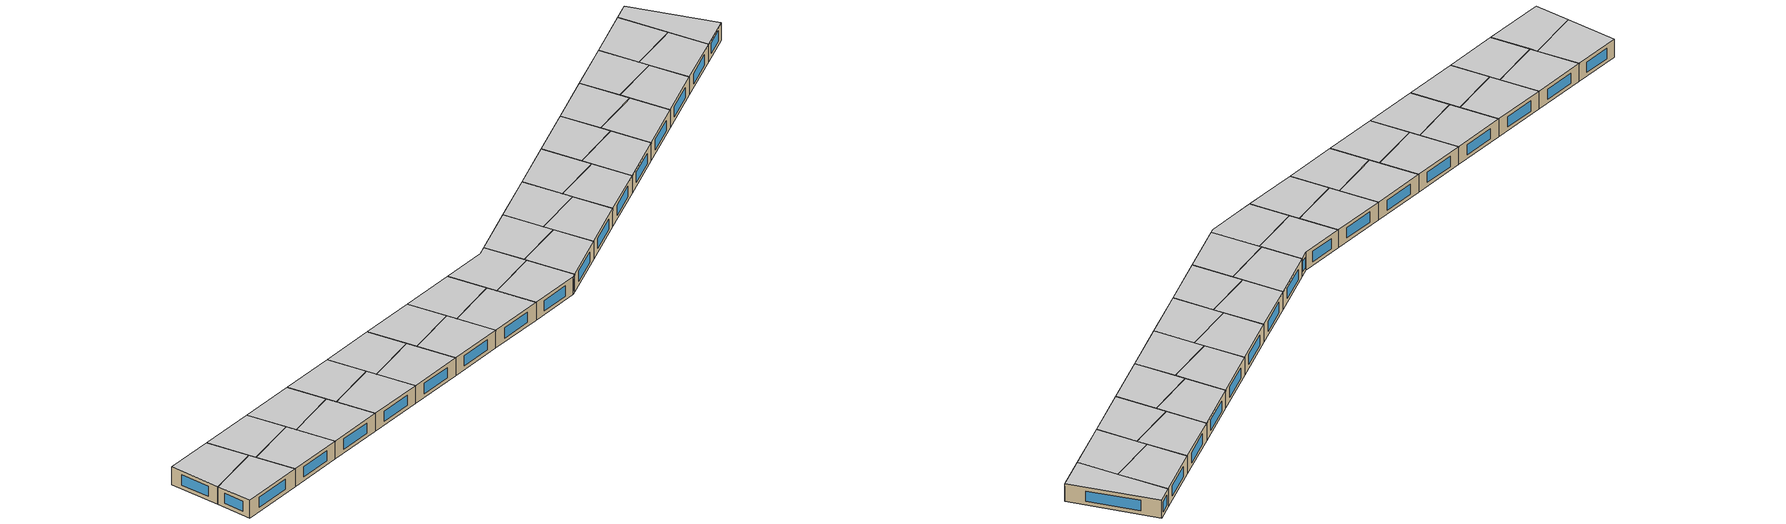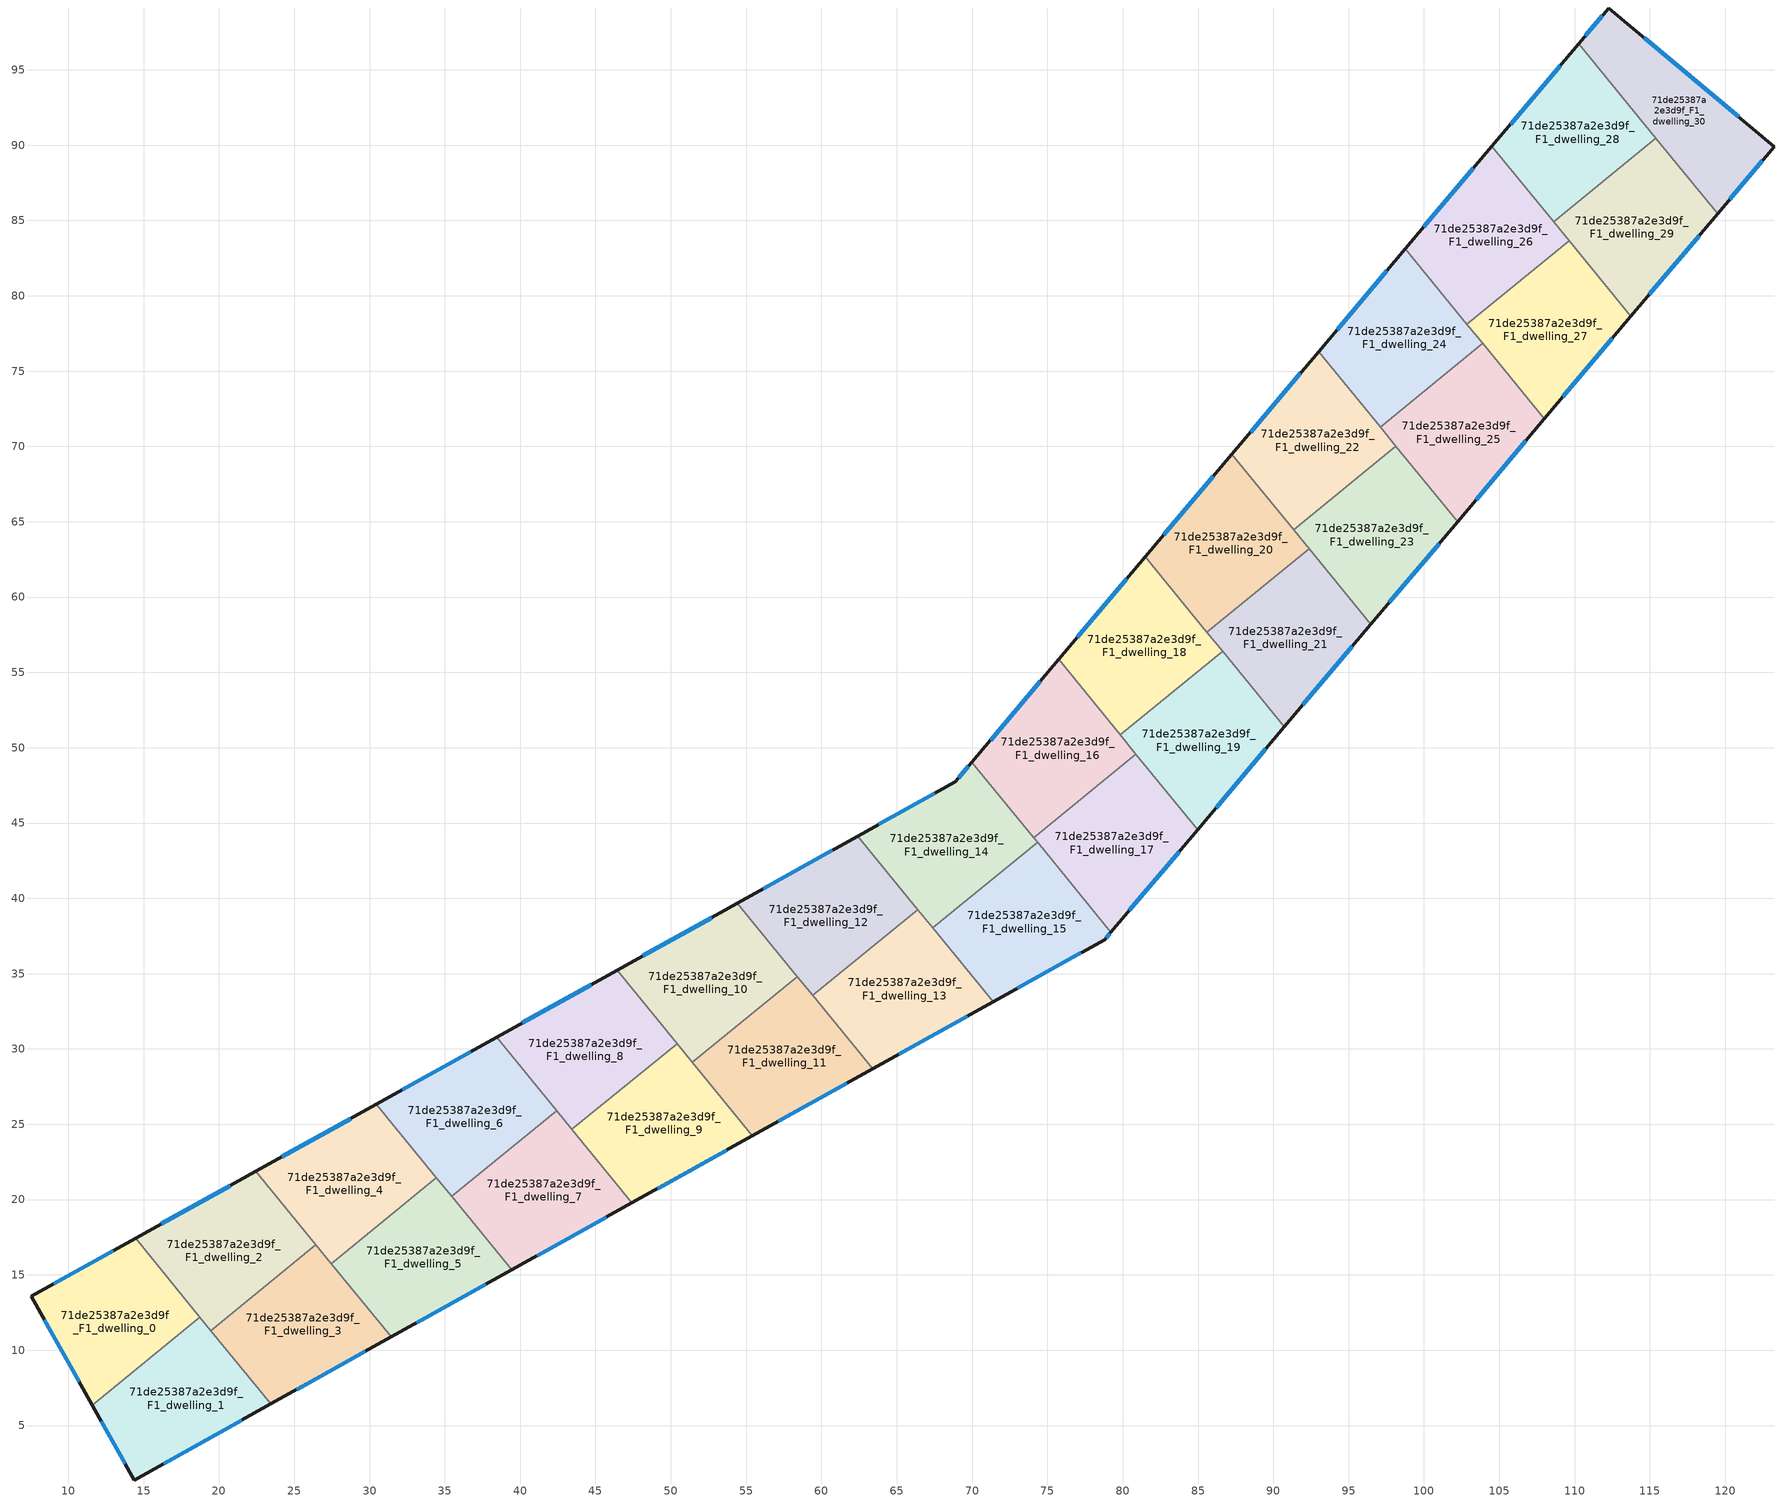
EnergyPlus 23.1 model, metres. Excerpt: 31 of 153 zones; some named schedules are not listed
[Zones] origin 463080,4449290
71de25387a2e3d9f_F1_dwelling_0
 floor to 71de25387a2e3d9f_F0_dwelling_0 (EU_floor_Construction): 14.47,17.43 18.74,12.2 11.59,6.36 7.54,13.57 z3
 wall outside (EU_wall_Construction): 14.47,17.43 7.54,13.57 11.59,6.36 z3:6
 wall to 71de25387a2e3d9f_F1_dwelling_1 (EU_wall_Construction): 11.59,6.36 18.74,12.2 z3:6
 wall to 71de25387a2e3d9f_F1_dwelling_2 (EU_wall_Construction): 18.74,12.2 14.47,17.43 z3:6
 window (EU_Window_Construction): 8.41,12.03 10.73,7.9 / 12.98,16.6 9.03,14.4 z3.64:5.36
 ceiling to 71de25387a2e3d9f_F2_dwelling_0 (EU_floor_Construction): 18.74,12.2 14.47,17.43 7.54,13.57 11.59,6.36 z6
71de25387a2e3d9f_F1_dwelling_1
 floor to 71de25387a2e3d9f_F0_dwelling_1 (EU_floor_Construction): 18.74,12.2 23.45,6.43 14.39,1.38 11.59,6.36 z3
 wall outside (EU_wall_Construction): 11.59,6.36 14.39,1.38 23.45,6.43 z3:6
 wall to 71de25387a2e3d9f_F1_dwelling_3 (EU_wall_Construction): 23.45,6.43 19.47,11.31 z3:6
 wall to 71de25387a2e3d9f_F1_dwelling_2 (EU_wall_Construction): 19.47,11.31 18.74,12.2 z3:6
 window (EU_Window_Construction): 12.19,5.29 13.79,2.45 / 16.33,2.47 21.51,5.35 z3.64:5.36
 ceiling to 71de25387a2e3d9f_F2_dwelling_1 (EU_floor_Construction): 23.45,6.43 18.74,12.2 11.59,6.36 14.39,1.38 z6
71de25387a2e3d9f_F1_dwelling_10
 floor to 71de25387a2e3d9f_F0_dwelling_10 (EU_floor_Construction): 54.42,39.68 58.41,34.8 51.43,29.11 46.43,35.23 z3
 wall outside (EU_wall_Construction): 54.42,39.68 46.43,35.23 z3:6
 wall to 71de25387a2e3d9f_F1_dwelling_8 (EU_wall_Construction): 46.43,35.23 50.41,30.35 z3:6
 wall to 71de25387a2e3d9f_F1_dwelling_12 (EU_wall_Construction): 58.41,34.8 54.42,39.68 z3:6
 wall to 71de25387a2e3d9f_F1_dwelling_11 (EU_wall_Construction): 51.43,29.11 58.41,34.8 z3:6
 wall to 71de25387a2e3d9f_F1_dwelling_9 (EU_wall_Construction): 50.41,30.35 51.43,29.11 z3:6
 window (EU_Window_Construction): 52.71,38.73 48.14,36.18 z3.64:5.36
 ceiling to 71de25387a2e3d9f_F2_dwelling_10 (EU_floor_Construction): 58.41,34.8 54.42,39.68 46.43,35.23 51.43,29.11 z6
71de25387a2e3d9f_F1_dwelling_11
 floor to 71de25387a2e3d9f_F0_dwelling_11 (EU_floor_Construction): 58.41,34.8 63.41,28.68 55.41,24.23 51.43,29.11 z3
 wall outside (EU_wall_Construction): 55.41,24.23 63.41,28.68 z3:6
 wall to 71de25387a2e3d9f_F1_dwelling_9 (EU_wall_Construction): 51.43,29.11 55.41,24.23 z3:6
 wall to 71de25387a2e3d9f_F1_dwelling_13 (EU_wall_Construction): 63.41,28.68 59.42,33.56 z3:6
 wall to 71de25387a2e3d9f_F1_dwelling_12 (EU_wall_Construction): 59.42,33.56 58.41,34.81 z3:6
 window (EU_Window_Construction): 57.12,25.19 61.69,27.73 z3.64:5.36
 ceiling to 71de25387a2e3d9f_F2_dwelling_11 (EU_floor_Construction): 63.41,28.68 58.41,34.8 51.43,29.11 55.41,24.23 z6
71de25387a2e3d9f_F1_dwelling_12
 floor to 71de25387a2e3d9f_F0_dwelling_12 (EU_floor_Construction): 62.42,44.13 66.4,39.26 59.42,33.56 54.42,39.68 z3
 wall outside (EU_wall_Construction): 62.42,44.13 54.42,39.68 z3:6
 wall to 71de25387a2e3d9f_F1_dwelling_13 (EU_wall_Construction): 59.42,33.56 66.4,39.26 z3:6
 wall to 71de25387a2e3d9f_F1_dwelling_14 (EU_wall_Construction): 66.4,39.26 62.42,44.13 z3:6
 window (EU_Window_Construction): 60.71,43.18 56.14,40.63 z3.64:5.36
 ceiling to 71de25387a2e3d9f_F2_dwelling_12 (EU_floor_Construction): 66.4,39.26 62.42,44.13 54.42,39.68 59.42,33.56 z6
71de25387a2e3d9f_F1_dwelling_13
 floor to 71de25387a2e3d9f_F0_dwelling_13 (EU_floor_Construction): 66.4,39.26 71.4,33.14 63.41,28.68 59.42,33.56 z3
 wall outside (EU_wall_Construction): 63.41,28.68 71.4,33.14 z3:6
 wall to 71de25387a2e3d9f_F1_dwelling_15 (EU_wall_Construction): 71.4,33.14 67.39,38.04 z3:6
 wall to 71de25387a2e3d9f_F1_dwelling_14 (EU_wall_Construction): 67.39,38.04 66.4,39.26 z3:6
 window (EU_Window_Construction): 65.12,29.64 69.69,32.18 z3.64:5.36
 ceiling to 71de25387a2e3d9f_F2_dwelling_13 (EU_floor_Construction): 71.4,33.14 66.4,39.26 59.42,33.56 63.41,28.68 z6
71de25387a2e3d9f_F1_dwelling_14
 floor to 71de25387a2e3d9f_F0_dwelling_14 (EU_floor_Construction): 69.99,49.04 74.35,43.71 67.4,38.04 62.42,44.13 68.9,47.74 z3
 wall outside (EU_wall_Construction): 69.99,49.04 68.9,47.74 62.42,44.13 z3:6
 wall to 71de25387a2e3d9f_F1_dwelling_15 (EU_wall_Construction): 67.4,38.04 74.35,43.71 z3:6
 wall to 71de25387a2e3d9f_F1_dwelling_16 (EU_wall_Construction): 74.09,44.03 69.99,49.04 z3:6
 wall to 71de25387a2e3d9f_F1_dwelling_17 (EU_wall_Construction): 74.35,43.72 74.09,44.03 z3:6
 window (EU_Window_Construction): 67.51,46.96 63.81,44.9 / 69.76,48.76 69.13,48.02 z3.64:5.36
 ceiling to 71de25387a2e3d9f_F2_dwelling_14 (EU_floor_Construction): 74.35,43.71 69.99,49.04 68.9,47.74 62.42,44.13 67.4,38.04 z6
71de25387a2e3d9f_F1_dwelling_15
 floor to 71de25387a2e3d9f_F0_dwelling_15 (EU_floor_Construction): 74.35,43.71 79.22,37.75 78.81,37.27 71.4,33.14 67.4,38.04 z3
 wall outside (EU_wall_Construction): 71.4,33.14 78.81,37.27 79.22,37.75 z3:6
 wall to 71de25387a2e3d9f_F1_dwelling_17 (EU_wall_Construction): 79.22,37.75 74.35,43.71 z3:6
 window (EU_Window_Construction): 72.99,34.02 77.22,36.38 / 78.9,37.37 79.13,37.64 z3.64:5.36
 ceiling to 71de25387a2e3d9f_F2_dwelling_15 (EU_floor_Construction): 78.81,37.27 79.22,37.75 74.35,43.71 67.4,38.04 71.4,33.14 z6
71de25387a2e3d9f_F1_dwelling_16
 floor to 71de25387a2e3d9f_F0_dwelling_16 (EU_floor_Construction): 75.75,55.86 80.88,49.58 74.09,44.03 69.99,49.04 z3
 wall outside (EU_wall_Construction): 75.75,55.86 69.99,49.04 z3:6
 wall to 71de25387a2e3d9f_F1_dwelling_17 (EU_wall_Construction): 74.09,44.03 80.88,49.58 z3:6
 wall to 71de25387a2e3d9f_F1_dwelling_18 (EU_wall_Construction): 79.84,50.84 75.75,55.86 z3:6
 wall to 71de25387a2e3d9f_F1_dwelling_19 (EU_wall_Construction): 80.88,49.58 79.84,50.84 z3:6
 window (EU_Window_Construction): 74.52,54.4 71.23,50.5 z3.64:5.36
 ceiling to 71de25387a2e3d9f_F2_dwelling_16 (EU_floor_Construction): 80.88,49.58 75.75,55.86 69.99,49.04 74.09,44.03 z6
71de25387a2e3d9f_F1_dwelling_17
 floor to 71de25387a2e3d9f_F0_dwelling_17 (EU_floor_Construction): 80.88,49.58 84.97,44.56 79.22,37.75 74.09,44.03 z3
 wall outside (EU_wall_Construction): 79.22,37.75 84.97,44.56 z3:6
 wall to 71de25387a2e3d9f_F1_dwelling_19 (EU_wall_Construction): 84.97,44.56 80.88,49.58 z3:6
 window (EU_Window_Construction): 80.45,39.21 83.74,43.1 z3.64:5.36
 ceiling to 71de25387a2e3d9f_F2_dwelling_17 (EU_floor_Construction): 79.22,37.75 84.97,44.56 80.88,49.58 74.09,44.03 z6
71de25387a2e3d9f_F1_dwelling_18
 floor to 71de25387a2e3d9f_F0_dwelling_18 (EU_floor_Construction): 81.5,62.67 86.63,56.39 79.84,50.84 75.75,55.86 z3
 wall outside (EU_wall_Construction): 81.5,62.67 75.75,55.86 z3:6
 wall to 71de25387a2e3d9f_F1_dwelling_19 (EU_wall_Construction): 79.84,50.84 86.63,56.39 z3:6
 wall to 71de25387a2e3d9f_F1_dwelling_20 (EU_wall_Construction): 85.6,57.66 81.5,62.67 z3:6
 wall to 71de25387a2e3d9f_F1_dwelling_21 (EU_wall_Construction): 86.63,56.39 85.6,57.66 z3:6
 window (EU_Window_Construction): 80.27,61.21 76.98,57.32 z3.64:5.36
 ceiling to 71de25387a2e3d9f_F2_dwelling_18 (EU_floor_Construction): 86.63,56.39 81.5,62.67 75.75,55.86 79.84,50.84 z6
71de25387a2e3d9f_F1_dwelling_19
 floor to 71de25387a2e3d9f_F0_dwelling_19 (EU_floor_Construction): 86.63,56.39 90.73,51.38 84.97,44.56 79.84,50.84 z3
 wall outside (EU_wall_Construction): 84.97,44.56 90.73,51.38 z3:6
 wall to 71de25387a2e3d9f_F1_dwelling_21 (EU_wall_Construction): 90.73,51.38 86.63,56.39 z3:6
 window (EU_Window_Construction): 86.21,46.02 89.49,49.92 z3.64:5.36
 ceiling to 71de25387a2e3d9f_F2_dwelling_19 (EU_floor_Construction): 84.97,44.56 90.73,51.38 86.63,56.39 79.84,50.84 z6
71de25387a2e3d9f_F1_dwelling_2
 floor to 71de25387a2e3d9f_F0_dwelling_2 (EU_floor_Construction): 22.46,21.88 26.44,17 19.47,11.31 14.47,17.43 z3
 wall outside (EU_wall_Construction): 22.46,21.88 14.47,17.43 z3:6
 wall to 71de25387a2e3d9f_F1_dwelling_3 (EU_wall_Construction): 19.47,11.31 26.44,17 z3:6
 wall to 71de25387a2e3d9f_F1_dwelling_4 (EU_wall_Construction): 26.44,17 22.46,21.88 z3:6
 window (EU_Window_Construction): 20.75,20.92 16.18,18.38 z3.64:5.36
 ceiling to 71de25387a2e3d9f_F2_dwelling_2 (EU_floor_Construction): 26.44,17 22.46,21.88 14.47,17.43 19.47,11.31 z6
71de25387a2e3d9f_F1_dwelling_20
 floor to 71de25387a2e3d9f_F0_dwelling_20 (EU_floor_Construction): 87.26,69.49 92.39,63.21 85.6,57.66 81.5,62.67 z3
 wall outside (EU_wall_Construction): 87.26,69.49 81.5,62.67 z3:6
 wall to 71de25387a2e3d9f_F1_dwelling_21 (EU_wall_Construction): 85.6,57.66 92.39,63.21 z3:6
 wall to 71de25387a2e3d9f_F1_dwelling_22 (EU_wall_Construction): 91.35,64.48 87.26,69.49 z3:6
 wall to 71de25387a2e3d9f_F1_dwelling_23 (EU_wall_Construction): 92.39,63.21 91.35,64.48 z3:6
 window (EU_Window_Construction): 86.02,68.03 82.74,64.13 z3.64:5.36
 ceiling to 71de25387a2e3d9f_F2_dwelling_20 (EU_floor_Construction): 92.39,63.21 87.26,69.49 81.5,62.67 85.6,57.66 z6
71de25387a2e3d9f_F1_dwelling_21
 floor to 71de25387a2e3d9f_F0_dwelling_21 (EU_floor_Construction): 92.39,63.21 96.48,58.19 90.73,51.38 85.6,57.66 z3
 wall outside (EU_wall_Construction): 90.73,51.38 96.48,58.19 z3:6
 wall to 71de25387a2e3d9f_F1_dwelling_23 (EU_wall_Construction): 96.48,58.19 92.39,63.21 z3:6
 window (EU_Window_Construction): 91.96,52.84 95.25,56.73 z3.64:5.36
 ceiling to 71de25387a2e3d9f_F2_dwelling_21 (EU_floor_Construction): 90.73,51.38 96.48,58.19 92.39,63.21 85.6,57.66 z6
71de25387a2e3d9f_F1_dwelling_22
 floor to 71de25387a2e3d9f_F0_dwelling_22 (EU_floor_Construction): 93.01,76.3 98.14,70.02 91.35,64.47 87.26,69.49 z3
 wall outside (EU_wall_Construction): 93.01,76.3 87.26,69.49 z3:6
 wall to 71de25387a2e3d9f_F1_dwelling_23 (EU_wall_Construction): 91.35,64.47 98.14,70.02 z3:6
 wall to 71de25387a2e3d9f_F1_dwelling_24 (EU_wall_Construction): 97.1,71.29 93.01,76.3 z3:6
 wall to 71de25387a2e3d9f_F1_dwelling_25 (EU_wall_Construction): 98.14,70.02 97.1,71.29 z3:6
 window (EU_Window_Construction): 91.78,74.84 88.49,70.95 z3.64:5.36
 ceiling to 71de25387a2e3d9f_F2_dwelling_22 (EU_floor_Construction): 98.14,70.02 93.01,76.3 87.26,69.49 91.35,64.47 z6
71de25387a2e3d9f_F1_dwelling_23
 floor to 71de25387a2e3d9f_F0_dwelling_23 (EU_floor_Construction): 98.14,70.02 102.23,65.01 96.48,58.19 91.35,64.47 z3
 wall outside (EU_wall_Construction): 96.48,58.19 102.23,65.01 z3:6
 wall to 71de25387a2e3d9f_F1_dwelling_25 (EU_wall_Construction): 102.23,65.01 98.14,70.02 z3:6
 window (EU_Window_Construction): 97.71,59.65 101,63.55 z3.64:5.36
 ceiling to 71de25387a2e3d9f_F2_dwelling_23 (EU_floor_Construction): 96.48,58.19 102.23,65.01 98.14,70.02 91.35,64.47 z6
71de25387a2e3d9f_F1_dwelling_24
 floor to 71de25387a2e3d9f_F0_dwelling_24 (EU_floor_Construction): 98.76,83.12 103.89,76.84 97.1,71.29 93.01,76.3 z3
 wall outside (EU_wall_Construction): 98.76,83.12 93.01,76.3 z3:6
 wall to 71de25387a2e3d9f_F1_dwelling_25 (EU_wall_Construction): 97.1,71.29 103.89,76.84 z3:6
 wall to 71de25387a2e3d9f_F1_dwelling_26 (EU_wall_Construction): 102.86,78.1 98.76,83.12 z3:6
 wall to 71de25387a2e3d9f_F1_dwelling_27 (EU_wall_Construction): 103.89,76.84 102.86,78.1 z3:6
 window (EU_Window_Construction): 97.53,81.66 94.24,77.76 z3.64:5.36
 ceiling to 71de25387a2e3d9f_F2_dwelling_24 (EU_floor_Construction): 103.89,76.84 98.76,83.12 93.01,76.3 97.1,71.29 z6
71de25387a2e3d9f_F1_dwelling_25
 floor to 71de25387a2e3d9f_F0_dwelling_25 (EU_floor_Construction): 103.89,76.84 107.99,71.82 102.23,65.01 97.1,71.29 z3
 wall outside (EU_wall_Construction): 102.23,65.01 107.99,71.82 z3:6
 wall to 71de25387a2e3d9f_F1_dwelling_27 (EU_wall_Construction): 107.99,71.82 103.89,76.84 z3:6
 window (EU_Window_Construction): 103.47,66.47 106.75,70.36 z3.64:5.36
 ceiling to 71de25387a2e3d9f_F2_dwelling_25 (EU_floor_Construction): 102.23,65.01 107.99,71.82 103.89,76.84 97.1,71.29 z6
71de25387a2e3d9f_F1_dwelling_26
 floor to 71de25387a2e3d9f_F0_dwelling_26 (EU_floor_Construction): 104.52,89.93 109.65,83.65 102.86,78.11 98.76,83.12 z3
 wall outside (EU_wall_Construction): 104.52,89.93 98.76,83.12 z3:6
 wall to 71de25387a2e3d9f_F1_dwelling_27 (EU_wall_Construction): 102.86,78.11 109.65,83.65 z3:6
 wall to 71de25387a2e3d9f_F1_dwelling_28 (EU_wall_Construction): 108.61,84.92 104.52,89.93 z3:6
 wall to 71de25387a2e3d9f_F1_dwelling_29 (EU_wall_Construction): 109.65,83.65 108.61,84.92 z3:6
 window (EU_Window_Construction): 103.28,88.47 99.99,84.58 z3.64:5.36
 ceiling to 71de25387a2e3d9f_F2_dwelling_26 (EU_floor_Construction): 109.65,83.65 104.52,89.93 98.76,83.12 102.86,78.11 z6
71de25387a2e3d9f_F1_dwelling_27
 floor to 71de25387a2e3d9f_F0_dwelling_27 (EU_floor_Construction): 109.65,83.65 113.74,78.64 107.99,71.82 102.86,78.11 z3
 wall outside (EU_wall_Construction): 107.99,71.82 113.74,78.64 z3:6
 wall to 71de25387a2e3d9f_F1_dwelling_29 (EU_wall_Construction): 113.74,78.64 109.65,83.65 z3:6
 window (EU_Window_Construction): 109.22,73.28 112.51,77.18 z3.64:5.36
 ceiling to 71de25387a2e3d9f_F2_dwelling_27 (EU_floor_Construction): 107.99,71.82 113.74,78.64 109.65,83.65 102.86,78.11 z6
71de25387a2e3d9f_F1_dwelling_28
 floor to 71de25387a2e3d9f_F0_dwelling_28 (EU_floor_Construction): 110.27,96.75 115.4,90.46 108.61,84.92 104.52,89.93 z3
 wall outside (EU_wall_Construction): 110.27,96.75 104.52,89.93 z3:6
 wall to 71de25387a2e3d9f_F1_dwelling_29 (EU_wall_Construction): 108.61,84.92 115.4,90.46 z3:6
 wall to 71de25387a2e3d9f_F1_dwelling_30 (EU_wall_Construction): 115.4,90.46 110.27,96.75 z3:6
 window (EU_Window_Construction): 109.04,95.29 105.75,91.39 z3.64:5.36
 ceiling to 71de25387a2e3d9f_F2_dwelling_28 (EU_floor_Construction): 115.4,90.46 110.27,96.75 104.52,89.93 108.61,84.92 z6
71de25387a2e3d9f_F1_dwelling_29
 floor to 71de25387a2e3d9f_F0_dwelling_29 (EU_floor_Construction): 115.4,90.46 119.49,85.45 113.74,78.64 108.61,84.92 z3
 wall outside (EU_wall_Construction): 113.74,78.64 119.49,85.45 z3:6
 wall to 71de25387a2e3d9f_F1_dwelling_30 (EU_wall_Construction): 119.49,85.45 115.4,90.46 z3:6
 window (EU_Window_Construction): 114.97,80.1 118.26,83.99 z3.64:5.36
 ceiling to 71de25387a2e3d9f_F2_dwelling_29 (EU_floor_Construction): 113.74,78.64 119.49,85.45 115.4,90.46 108.61,84.92 z6
71de25387a2e3d9f_F1_dwelling_3
 floor to 71de25387a2e3d9f_F0_dwelling_3 (EU_floor_Construction): 26.44,17 31.44,10.88 23.45,6.43 19.47,11.31 z3
 wall outside (EU_wall_Construction): 23.45,6.43 31.44,10.88 z3:6
 wall to 71de25387a2e3d9f_F1_dwelling_5 (EU_wall_Construction): 31.44,10.88 27.46,15.76 z3:6
 wall to 71de25387a2e3d9f_F1_dwelling_4 (EU_wall_Construction): 27.46,15.76 26.44,17 z3:6
 window (EU_Window_Construction): 25.16,7.38 29.73,9.93 z3.64:5.36
 ceiling to 71de25387a2e3d9f_F2_dwelling_3 (EU_floor_Construction): 31.44,10.88 26.44,17 19.47,11.31 23.45,6.43 z6
71de25387a2e3d9f_F1_dwelling_30
 floor to 71de25387a2e3d9f_F0_dwelling_30 (EU_floor_Construction): 123.25,89.91 119.49,85.45 110.27,96.75 112.26,99.11 z3
 wall outside (EU_wall_Construction): 119.49,85.45 123.25,89.91 112.26,99.11 110.27,96.75 z3:6
 window (EU_Window_Construction): 111.83,98.6 110.69,97.25 / 120.9,91.88 114.61,97.14 / 120.3,86.41 122.45,88.95 z3.64:5.36
 ceiling to 71de25387a2e3d9f_F2_dwelling_30 (EU_floor_Construction): 119.49,85.45 123.25,89.91 112.26,99.11 110.27,96.75 z6
71de25387a2e3d9f_F1_dwelling_4
 floor to 71de25387a2e3d9f_F0_dwelling_4 (EU_floor_Construction): 30.45,26.33 34.43,21.45 27.46,15.76 22.46,21.88 z3
 wall outside (EU_wall_Construction): 30.45,26.33 22.46,21.88 z3:6
 wall to 71de25387a2e3d9f_F1_dwelling_5 (EU_wall_Construction): 27.46,15.76 34.43,21.45 z3:6
 wall to 71de25387a2e3d9f_F1_dwelling_6 (EU_wall_Construction): 34.43,21.45 30.45,26.33 z3:6
 window (EU_Window_Construction): 28.74,25.37 24.17,22.83 z3.64:5.36
 ceiling to 71de25387a2e3d9f_F2_dwelling_4 (EU_floor_Construction): 34.43,21.45 30.45,26.33 22.46,21.88 27.46,15.76 z6
71de25387a2e3d9f_F1_dwelling_5
 floor to 71de25387a2e3d9f_F0_dwelling_5 (EU_floor_Construction): 34.43,21.45 39.43,15.33 31.44,10.88 27.46,15.76 z3
 wall outside (EU_wall_Construction): 31.44,10.88 39.43,15.33 z3:6
 wall to 71de25387a2e3d9f_F1_dwelling_7 (EU_wall_Construction): 39.43,15.33 35.45,20.21 z3:6
 wall to 71de25387a2e3d9f_F1_dwelling_6 (EU_wall_Construction): 35.45,20.21 34.43,21.45 z3:6
 window (EU_Window_Construction): 33.15,11.83 37.72,14.38 z3.64:5.36
 ceiling to 71de25387a2e3d9f_F2_dwelling_5 (EU_floor_Construction): 39.43,15.33 34.43,21.45 27.46,15.76 31.44,10.88 z6
71de25387a2e3d9f_F1_dwelling_6
 floor to 71de25387a2e3d9f_F0_dwelling_6 (EU_floor_Construction): 38.44,30.78 42.42,25.9 35.45,20.21 30.45,26.33 z3
 wall outside (EU_wall_Construction): 38.44,30.78 30.45,26.33 z3:6
 wall to 71de25387a2e3d9f_F1_dwelling_7 (EU_wall_Construction): 35.45,20.21 42.42,25.9 z3:6
 wall to 71de25387a2e3d9f_F1_dwelling_8 (EU_wall_Construction): 42.42,25.9 38.44,30.78 z3:6
 window (EU_Window_Construction): 36.73,29.82 32.16,27.28 z3.64:5.36
 ceiling to 71de25387a2e3d9f_F2_dwelling_6 (EU_floor_Construction): 42.42,25.9 38.44,30.78 30.45,26.33 35.45,20.21 z6
71de25387a2e3d9f_F1_dwelling_7
 floor to 71de25387a2e3d9f_F0_dwelling_7 (EU_floor_Construction): 42.42,25.9 47.42,19.78 39.43,15.33 35.45,20.21 z3
 wall outside (EU_wall_Construction): 39.43,15.33 47.42,19.78 z3:6
 wall to 71de25387a2e3d9f_F1_dwelling_9 (EU_wall_Construction): 47.42,19.78 43.44,24.66 z3:6
 wall to 71de25387a2e3d9f_F1_dwelling_8 (EU_wall_Construction): 43.44,24.66 42.42,25.9 z3:6
 window (EU_Window_Construction): 41.14,16.29 45.71,18.83 z3.64:5.36
 ceiling to 71de25387a2e3d9f_F2_dwelling_7 (EU_floor_Construction): 47.42,19.78 42.42,25.9 35.45,20.21 39.43,15.33 z6
71de25387a2e3d9f_F1_dwelling_8
 floor to 71de25387a2e3d9f_F0_dwelling_8 (EU_floor_Construction): 46.43,35.23 50.41,30.35 43.44,24.66 38.44,30.78 z3
 wall outside (EU_wall_Construction): 46.43,35.23 38.44,30.78 z3:6
 wall to 71de25387a2e3d9f_F1_dwelling_9 (EU_wall_Construction): 43.44,24.66 50.41,30.35 z3:6
 window (EU_Window_Construction): 44.72,34.27 40.15,31.73 z3.64:5.36
 ceiling to 71de25387a2e3d9f_F2_dwelling_8 (EU_floor_Construction): 50.41,30.35 46.43,35.23 38.44,30.78 43.44,24.66 z6
71de25387a2e3d9f_F1_dwelling_9
 floor to 71de25387a2e3d9f_F0_dwelling_9 (EU_floor_Construction): 50.41,30.35 55.41,24.23 47.42,19.78 43.44,24.66 z3
 wall outside (EU_wall_Construction): 47.42,19.78 55.41,24.23 z3:6
 window (EU_Window_Construction): 49.13,20.74 53.7,23.28 z3.64:5.36
 ceiling to 71de25387a2e3d9f_F2_dwelling_9 (EU_floor_Construction): 55.41,24.23 50.41,30.35 43.44,24.66 47.42,19.78 z6
[Building]
EU S2 Campaign: North Axis=0; Terrain=City; Solar Distribution=FullExterior
[Site:Location]
Yerevan-Zvartnots.Intl.AP: Latitude=40.15; Longitude=44.383; Time Zone=4; Elevation=854
[SizingPeriod:WeatherFileDays]
AnnualSizingPeriod: Begin Month=1; Begin Day of Month=1; End Month=12; End Day of Month=31; Day of Week for Start Day=Monday; Use Weather File Daylight Saving Period=No; Use Weather File Rain and Snow Indicators=No
[MATERIAL]
EU_InternalMass_Material: Roughness=MediumRough; Thickness=0.1; Conductivity=1; Density=1800; Specific Heat=900; Thermal Absorptance=0.9; Solar Absorptance=0.7; Visible Absorptance=0.7
[MATERIAL:NOMASS] Roughness=MediumRough; Thermal Absorptance=0.9; Solar Absorptance=0.7; Visible Absorptance=0.7
Name | Thermal Resistance
EU_wall_NoMass | 1.05043
EU_floor_NoMass | 0.478065
[WINDOWMATERIAL:SIMPLEGLAZINGSYSTEM]
EU_Window_SimpleGlazing: UFactor=2.5566; Solar Heat Gain Coefficient=0.75; Visible Transmittance=0.75
[CONSTRUCTION]
EU_wall_Construction: EU_wall_NoMass
EU_floor_Construction: EU_floor_NoMass
EU_Window_Construction: EU_Window_SimpleGlazing
EU_InternalMass_Construction: EU_InternalMass_Material
[ZONE] Type=1; Multiplier=1; Ceiling Height=autocalculate; Floor Area=autocalculate; Part of Total Floor Area=Yes
Name | Volume
71de25387a2e3d9f_F1_dwelling_0 | 191.77
71de25387a2e3d9f_F1_dwelling_1; 71de25387a2e3d9f_F1_dwelling_14 | 191.767
71de25387a2e3d9f_F1_dwelling_10; 71de25387a2e3d9f_F1_dwelling_7 | 191.765
71de25387a2e3d9f_F1_dwelling_11 | 191.75
71de25387a2e3d9f_F1_dwelling_12 | 191.781
71de25387a2e3d9f_F1_dwelling_13 | 191.745
71de25387a2e3d9f_F1_dwelling_15 | 191.734
71de25387a2e3d9f_F1_dwelling_16 | 191.792
71de25387a2e3d9f_F1_dwelling_17 | 191.755
71de25387a2e3d9f_F1_dwelling_18; 71de25387a2e3d9f_F1_dwelling_19 | 191.758
71de25387a2e3d9f_F1_dwelling_2; 71de25387a2e3d9f_F1_dwelling_3 | 191.756
71de25387a2e3d9f_F1_dwelling_20; 71de25387a2e3d9f_F1_dwelling_22; 71de25387a2e3d9f_F1_dwelling_24; 71de25387a2e3d9f_F1_dwelling_25 | 191.759
71de25387a2e3d9f_F1_dwelling_21 | 191.74
71de25387a2e3d9f_F1_dwelling_23 | 191.757
71de25387a2e3d9f_F1_dwelling_26 | 191.762
71de25387a2e3d9f_F1_dwelling_27 | 191.727
71de25387a2e3d9f_F1_dwelling_28 | 191.778
71de25387a2e3d9f_F1_dwelling_29 | 191.744
71de25387a2e3d9f_F1_dwelling_30 | 191.746
71de25387a2e3d9f_F1_dwelling_4 | 191.773
71de25387a2e3d9f_F1_dwelling_5 | 191.753
71de25387a2e3d9f_F1_dwelling_6 | 191.787
71de25387a2e3d9f_F1_dwelling_8 | 191.754
71de25387a2e3d9f_F1_dwelling_9 | 191.749
[INTERNALMASS] Construction=EU_InternalMass_Construction
Name | Zone or ZoneList | Surface Area
71de25387a2e3d9f_F1_dwelling_0_EU_InternalMass | 71de25387a2e3d9f_F1_dwelling_0 | 63.9231
71de25387a2e3d9f_F1_dwelling_1_EU_InternalMass | 71de25387a2e3d9f_F1_dwelling_1 | 63.9197
71de25387a2e3d9f_F1_dwelling_2_EU_InternalMass | 71de25387a2e3d9f_F1_dwelling_2 | 63.9178
71de25387a2e3d9f_F1_dwelling_3_EU_InternalMass | 71de25387a2e3d9f_F1_dwelling_3 | 63.9178
71de25387a2e3d9f_F1_dwelling_4_EU_InternalMass | 71de25387a2e3d9f_F1_dwelling_4 | 63.9244
71de25387a2e3d9f_F1_dwelling_5_EU_InternalMass | 71de25387a2e3d9f_F1_dwelling_5 | 63.9145
71de25387a2e3d9f_F1_dwelling_6_EU_InternalMass | 71de25387a2e3d9f_F1_dwelling_6 | 63.9271
71de25387a2e3d9f_F1_dwelling_7_EU_InternalMass | 71de25387a2e3d9f_F1_dwelling_7 | 63.9196
71de25387a2e3d9f_F1_dwelling_8_EU_InternalMass | 71de25387a2e3d9f_F1_dwelling_8 | 63.9178
71de25387a2e3d9f_F1_dwelling_9_EU_InternalMass | 71de25387a2e3d9f_F1_dwelling_9 | 63.913
71de25387a2e3d9f_F1_dwelling_10_EU_InternalMass | 71de25387a2e3d9f_F1_dwelling_10 | 63.9236
71de25387a2e3d9f_F1_dwelling_11_EU_InternalMass | 71de25387a2e3d9f_F1_dwelling_11 | 63.9167
71de25387a2e3d9f_F1_dwelling_12_EU_InternalMass | 71de25387a2e3d9f_F1_dwelling_12 | 63.9278
71de25387a2e3d9f_F1_dwelling_13_EU_InternalMass | 71de25387a2e3d9f_F1_dwelling_13 | 63.9163
71de25387a2e3d9f_F1_dwelling_14_EU_InternalMass | 71de25387a2e3d9f_F1_dwelling_14 | 63.9225
71de25387a2e3d9f_F1_dwelling_15_EU_InternalMass | 71de25387a2e3d9f_F1_dwelling_15 | 63.9091
71de25387a2e3d9f_F1_dwelling_16_EU_InternalMass | 71de25387a2e3d9f_F1_dwelling_16 | 63.9273
71de25387a2e3d9f_F1_dwelling_17_EU_InternalMass | 71de25387a2e3d9f_F1_dwelling_17 | 63.9182
71de25387a2e3d9f_F1_dwelling_18_EU_InternalMass | 71de25387a2e3d9f_F1_dwelling_18 | 63.9179
71de25387a2e3d9f_F1_dwelling_19_EU_InternalMass | 71de25387a2e3d9f_F1_dwelling_19 | 63.9179
71de25387a2e3d9f_F1_dwelling_20_EU_InternalMass | 71de25387a2e3d9f_F1_dwelling_20 | 63.9227
71de25387a2e3d9f_F1_dwelling_21_EU_InternalMass | 71de25387a2e3d9f_F1_dwelling_21 | 63.9137
71de25387a2e3d9f_F1_dwelling_22_EU_InternalMass | 71de25387a2e3d9f_F1_dwelling_22 | 63.9193
71de25387a2e3d9f_F1_dwelling_23_EU_InternalMass | 71de25387a2e3d9f_F1_dwelling_23 | 63.9179
71de25387a2e3d9f_F1_dwelling_24_EU_InternalMass | 71de25387a2e3d9f_F1_dwelling_24 | 63.9193
71de25387a2e3d9f_F1_dwelling_25_EU_InternalMass | 71de25387a2e3d9f_F1_dwelling_25 | 63.9227
71de25387a2e3d9f_F1_dwelling_26_EU_InternalMass | 71de25387a2e3d9f_F1_dwelling_26 | 63.9238
71de25387a2e3d9f_F1_dwelling_27_EU_InternalMass | 71de25387a2e3d9f_F1_dwelling_27 | 63.9108
71de25387a2e3d9f_F1_dwelling_28_EU_InternalMass | 71de25387a2e3d9f_F1_dwelling_28 | 63.9293
71de25387a2e3d9f_F1_dwelling_29_EU_InternalMass | 71de25387a2e3d9f_F1_dwelling_29 | 63.9162
71de25387a2e3d9f_F1_dwelling_30_EU_InternalMass | 71de25387a2e3d9f_F1_dwelling_30 | 63.9151
[OTHEREQUIPMENT] Fuel Type=Electricity; Design Level Calculation Method=Watts/Area; Power per Zone Floor Area=1; Fraction Latent=0; Fraction Radiant=0; Fraction Lost=0; Carbon Dioxide Generation Rate=0; EndUse Subcategory=EU_Step8_InternalGains
Name | Zone or ZoneList or Space or SpaceList | Schedule
EU_Step8_InternalGain_71de25387a2e3d9f_F1_dwelling_0_f000 | 71de25387a2e3d9f_F1_dwelling_0 | EU_Step8_GainSchedule_71de25387a2e3d9f_F1_dwelling_0_f000
EU_Step8_InternalGain_71de25387a2e3d9f_F1_dwelling_1_f000 | 71de25387a2e3d9f_F1_dwelling_1 | EU_Step8_GainSchedule_71de25387a2e3d9f_F1_dwelling_1_f000
EU_Step8_InternalGain_71de25387a2e3d9f_F1_dwelling_2_f000 | 71de25387a2e3d9f_F1_dwelling_2 | EU_Step8_GainSchedule_71de25387a2e3d9f_F1_dwelling_2_f000
EU_Step8_InternalGain_71de25387a2e3d9f_F1_dwelling_3_f000 | 71de25387a2e3d9f_F1_dwelling_3 | EU_Step8_GainSchedule_71de25387a2e3d9f_F1_dwelling_3_f000
EU_Step8_InternalGain_71de25387a2e3d9f_F1_dwelling_4_f000 | 71de25387a2e3d9f_F1_dwelling_4 | EU_Step8_GainSchedule_71de25387a2e3d9f_F1_dwelling_4_f000
EU_Step8_InternalGain_71de25387a2e3d9f_F1_dwelling_5_f000 | 71de25387a2e3d9f_F1_dwelling_5 | EU_Step8_GainSchedule_71de25387a2e3d9f_F1_dwelling_5_f000
EU_Step8_InternalGain_71de25387a2e3d9f_F1_dwelling_6_f000 | 71de25387a2e3d9f_F1_dwelling_6 | EU_Step8_GainSchedule_71de25387a2e3d9f_F1_dwelling_6_f000
EU_Step8_InternalGain_71de25387a2e3d9f_F1_dwelling_7_f000 | 71de25387a2e3d9f_F1_dwelling_7 | EU_Step8_GainSchedule_71de25387a2e3d9f_F1_dwelling_7_f000
EU_Step8_InternalGain_71de25387a2e3d9f_F1_dwelling_8_f000 | 71de25387a2e3d9f_F1_dwelling_8 | EU_Step8_GainSchedule_71de25387a2e3d9f_F1_dwelling_8_f000
EU_Step8_InternalGain_71de25387a2e3d9f_F1_dwelling_9_f000 | 71de25387a2e3d9f_F1_dwelling_9 | EU_Step8_GainSchedule_71de25387a2e3d9f_F1_dwelling_9_f000
EU_Step8_InternalGain_71de25387a2e3d9f_F1_dwelling_10_f000 | 71de25387a2e3d9f_F1_dwelling_10 | EU_Step8_GainSchedule_71de25387a2e3d9f_F1_dwelling_10_f000
EU_Step8_InternalGain_71de25387a2e3d9f_F1_dwelling_11_f000 | 71de25387a2e3d9f_F1_dwelling_11 | EU_Step8_GainSchedule_71de25387a2e3d9f_F1_dwelling_11_f000
EU_Step8_InternalGain_71de25387a2e3d9f_F1_dwelling_12_f000 | 71de25387a2e3d9f_F1_dwelling_12 | EU_Step8_GainSchedule_71de25387a2e3d9f_F1_dwelling_12_f000
EU_Step8_InternalGain_71de25387a2e3d9f_F1_dwelling_13_f000 | 71de25387a2e3d9f_F1_dwelling_13 | EU_Step8_GainSchedule_71de25387a2e3d9f_F1_dwelling_13_f000
EU_Step8_InternalGain_71de25387a2e3d9f_F1_dwelling_14_f000 | 71de25387a2e3d9f_F1_dwelling_14 | EU_Step8_GainSchedule_71de25387a2e3d9f_F1_dwelling_14_f000
EU_Step8_InternalGain_71de25387a2e3d9f_F1_dwelling_15_f000 | 71de25387a2e3d9f_F1_dwelling_15 | EU_Step8_GainSchedule_71de25387a2e3d9f_F1_dwelling_15_f000
EU_Step8_InternalGain_71de25387a2e3d9f_F1_dwelling_16_f000 | 71de25387a2e3d9f_F1_dwelling_16 | EU_Step8_GainSchedule_71de25387a2e3d9f_F1_dwelling_16_f000
EU_Step8_InternalGain_71de25387a2e3d9f_F1_dwelling_17_f000 | 71de25387a2e3d9f_F1_dwelling_17 | EU_Step8_GainSchedule_71de25387a2e3d9f_F1_dwelling_17_f000
EU_Step8_InternalGain_71de25387a2e3d9f_F1_dwelling_18_f000 | 71de25387a2e3d9f_F1_dwelling_18 | EU_Step8_GainSchedule_71de25387a2e3d9f_F1_dwelling_18_f000
EU_Step8_InternalGain_71de25387a2e3d9f_F1_dwelling_19_f000 | 71de25387a2e3d9f_F1_dwelling_19 | EU_Step8_GainSchedule_71de25387a2e3d9f_F1_dwelling_19_f000
EU_Step8_InternalGain_71de25387a2e3d9f_F1_dwelling_20_f000 | 71de25387a2e3d9f_F1_dwelling_20 | EU_Step8_GainSchedule_71de25387a2e3d9f_F1_dwelling_20_f000
EU_Step8_InternalGain_71de25387a2e3d9f_F1_dwelling_21_f000 | 71de25387a2e3d9f_F1_dwelling_21 | EU_Step8_GainSchedule_71de25387a2e3d9f_F1_dwelling_21_f000
EU_Step8_InternalGain_71de25387a2e3d9f_F1_dwelling_22_f000 | 71de25387a2e3d9f_F1_dwelling_22 | EU_Step8_GainSchedule_71de25387a2e3d9f_F1_dwelling_22_f000
EU_Step8_InternalGain_71de25387a2e3d9f_F1_dwelling_23_f000 | 71de25387a2e3d9f_F1_dwelling_23 | EU_Step8_GainSchedule_71de25387a2e3d9f_F1_dwelling_23_f000
EU_Step8_InternalGain_71de25387a2e3d9f_F1_dwelling_24_f000 | 71de25387a2e3d9f_F1_dwelling_24 | EU_Step8_GainSchedule_71de25387a2e3d9f_F1_dwelling_24_f000
EU_Step8_InternalGain_71de25387a2e3d9f_F1_dwelling_25_f000 | 71de25387a2e3d9f_F1_dwelling_25 | EU_Step8_GainSchedule_71de25387a2e3d9f_F1_dwelling_25_f000
EU_Step8_InternalGain_71de25387a2e3d9f_F1_dwelling_26_f000 | 71de25387a2e3d9f_F1_dwelling_26 | EU_Step8_GainSchedule_71de25387a2e3d9f_F1_dwelling_26_f000
EU_Step8_InternalGain_71de25387a2e3d9f_F1_dwelling_27_f000 | 71de25387a2e3d9f_F1_dwelling_27 | EU_Step8_GainSchedule_71de25387a2e3d9f_F1_dwelling_27_f000
EU_Step8_InternalGain_71de25387a2e3d9f_F1_dwelling_28_f000 | 71de25387a2e3d9f_F1_dwelling_28 | EU_Step8_GainSchedule_71de25387a2e3d9f_F1_dwelling_28_f000
EU_Step8_InternalGain_71de25387a2e3d9f_F1_dwelling_29_f000 | 71de25387a2e3d9f_F1_dwelling_29 | EU_Step8_GainSchedule_71de25387a2e3d9f_F1_dwelling_29_f000
EU_Step8_InternalGain_71de25387a2e3d9f_F1_dwelling_30_f000 | 71de25387a2e3d9f_F1_dwelling_30 | EU_Step8_GainSchedule_71de25387a2e3d9f_F1_dwelling_30_f000
[ZONEVENTILATION:DESIGNFLOWRATE] Schedule=EU_AlwaysOn; Design Flow Rate Calculation Method=AirChanges/Hour; Air Changes per Hour=0.557805; Ventilation Type=Natural; Fan Pressure Rise=0; Fan Total Efficiency=1; Constant Term Coefficient=1; Temperature Term Coefficient=0; Velocity Term Coefficient=0; Velocity Squared Term Coefficient=0; Minimum Indoor Temperature=-100; Maximum Indoor Temperature=100; Delta Temperature=-100; Minimum Outdoor Temperature=-100; Maximum Outdoor Temperature=100; Maximum Wind Speed=40
Name | Zone or ZoneList or Space or SpaceList
EU_ConstantAir_71de25387a2e3d9f_F1_dwelling_0 | 71de25387a2e3d9f_F1_dwelling_0
EU_ConstantAir_71de25387a2e3d9f_F1_dwelling_1 | 71de25387a2e3d9f_F1_dwelling_1
EU_ConstantAir_71de25387a2e3d9f_F1_dwelling_2 | 71de25387a2e3d9f_F1_dwelling_2
EU_ConstantAir_71de25387a2e3d9f_F1_dwelling_3 | 71de25387a2e3d9f_F1_dwelling_3
EU_ConstantAir_71de25387a2e3d9f_F1_dwelling_4 | 71de25387a2e3d9f_F1_dwelling_4
EU_ConstantAir_71de25387a2e3d9f_F1_dwelling_5 | 71de25387a2e3d9f_F1_dwelling_5
EU_ConstantAir_71de25387a2e3d9f_F1_dwelling_6 | 71de25387a2e3d9f_F1_dwelling_6
EU_ConstantAir_71de25387a2e3d9f_F1_dwelling_7 | 71de25387a2e3d9f_F1_dwelling_7
EU_ConstantAir_71de25387a2e3d9f_F1_dwelling_8 | 71de25387a2e3d9f_F1_dwelling_8
EU_ConstantAir_71de25387a2e3d9f_F1_dwelling_9 | 71de25387a2e3d9f_F1_dwelling_9
EU_ConstantAir_71de25387a2e3d9f_F1_dwelling_10 | 71de25387a2e3d9f_F1_dwelling_10
EU_ConstantAir_71de25387a2e3d9f_F1_dwelling_11 | 71de25387a2e3d9f_F1_dwelling_11
EU_ConstantAir_71de25387a2e3d9f_F1_dwelling_12 | 71de25387a2e3d9f_F1_dwelling_12
EU_ConstantAir_71de25387a2e3d9f_F1_dwelling_13 | 71de25387a2e3d9f_F1_dwelling_13
EU_ConstantAir_71de25387a2e3d9f_F1_dwelling_14 | 71de25387a2e3d9f_F1_dwelling_14
EU_ConstantAir_71de25387a2e3d9f_F1_dwelling_15 | 71de25387a2e3d9f_F1_dwelling_15
EU_ConstantAir_71de25387a2e3d9f_F1_dwelling_16 | 71de25387a2e3d9f_F1_dwelling_16
EU_ConstantAir_71de25387a2e3d9f_F1_dwelling_17 | 71de25387a2e3d9f_F1_dwelling_17
EU_ConstantAir_71de25387a2e3d9f_F1_dwelling_18 | 71de25387a2e3d9f_F1_dwelling_18
EU_ConstantAir_71de25387a2e3d9f_F1_dwelling_19 | 71de25387a2e3d9f_F1_dwelling_19
EU_ConstantAir_71de25387a2e3d9f_F1_dwelling_20 | 71de25387a2e3d9f_F1_dwelling_20
EU_ConstantAir_71de25387a2e3d9f_F1_dwelling_21 | 71de25387a2e3d9f_F1_dwelling_21
EU_ConstantAir_71de25387a2e3d9f_F1_dwelling_22 | 71de25387a2e3d9f_F1_dwelling_22
EU_ConstantAir_71de25387a2e3d9f_F1_dwelling_23 | 71de25387a2e3d9f_F1_dwelling_23
EU_ConstantAir_71de25387a2e3d9f_F1_dwelling_24 | 71de25387a2e3d9f_F1_dwelling_24
EU_ConstantAir_71de25387a2e3d9f_F1_dwelling_25 | 71de25387a2e3d9f_F1_dwelling_25
EU_ConstantAir_71de25387a2e3d9f_F1_dwelling_26 | 71de25387a2e3d9f_F1_dwelling_26
EU_ConstantAir_71de25387a2e3d9f_F1_dwelling_27 | 71de25387a2e3d9f_F1_dwelling_27
EU_ConstantAir_71de25387a2e3d9f_F1_dwelling_28 | 71de25387a2e3d9f_F1_dwelling_28
EU_ConstantAir_71de25387a2e3d9f_F1_dwelling_29 | 71de25387a2e3d9f_F1_dwelling_29
EU_ConstantAir_71de25387a2e3d9f_F1_dwelling_30 | 71de25387a2e3d9f_F1_dwelling_30
[HVACTEMPLATE:ZONE:IDEALLOADSAIRSYSTEM] System Availability Schedule=EU_AlwaysOn; Maximum Heating Supply Air Temperature=50; Minimum Cooling Supply Air Temperature=13; Maximum Heating Supply Air Humidity Ratio=0.0156; Minimum Cooling Supply Air Humidity Ratio=0.0077; Heating Limit=NoLimit; Cooling Limit=NoLimit; Heating Availability Schedule=EU_AlwaysOn; Cooling Availability Schedule=EU_CoolingOff; Dehumidification Control Type=ConstantSensibleHeatRatio; Cooling Sensible Heat Ratio=0.7; Dehumidification Setpoint=60; Humidification Control Type=None; Humidification Setpoint=30; Outdoor Air Method=None; Outdoor Air Flow Rate per Person=0.00944; Outdoor Air Flow Rate per Zone Floor Area=0; Outdoor Air Flow Rate per Zone=0; Demand Controlled Ventilation Type=None; Outdoor Air Economizer Type=NoEconomizer; Heat Recovery Type=None; Sensible Heat Recovery Effectiveness=0.7; Latent Heat Recovery Effectiveness=0.65
Name | Template Thermostat
71de25387a2e3d9f_F1_dwelling_0 | EU_HeatOnly_71de25387a2e3d9f_F1_dwelling_0
71de25387a2e3d9f_F1_dwelling_1 | EU_HeatOnly_71de25387a2e3d9f_F1_dwelling_1
71de25387a2e3d9f_F1_dwelling_2 | EU_HeatOnly_71de25387a2e3d9f_F1_dwelling_2
71de25387a2e3d9f_F1_dwelling_3 | EU_HeatOnly_71de25387a2e3d9f_F1_dwelling_3
71de25387a2e3d9f_F1_dwelling_4 | EU_HeatOnly_71de25387a2e3d9f_F1_dwelling_4
71de25387a2e3d9f_F1_dwelling_5 | EU_HeatOnly_71de25387a2e3d9f_F1_dwelling_5
71de25387a2e3d9f_F1_dwelling_6 | EU_HeatOnly_71de25387a2e3d9f_F1_dwelling_6
71de25387a2e3d9f_F1_dwelling_7 | EU_HeatOnly_71de25387a2e3d9f_F1_dwelling_7
71de25387a2e3d9f_F1_dwelling_8 | EU_HeatOnly_71de25387a2e3d9f_F1_dwelling_8
71de25387a2e3d9f_F1_dwelling_9 | EU_HeatOnly_71de25387a2e3d9f_F1_dwelling_9
71de25387a2e3d9f_F1_dwelling_10 | EU_HeatOnly_71de25387a2e3d9f_F1_dwelling_10
71de25387a2e3d9f_F1_dwelling_11 | EU_HeatOnly_71de25387a2e3d9f_F1_dwelling_11
71de25387a2e3d9f_F1_dwelling_12 | EU_HeatOnly_71de25387a2e3d9f_F1_dwelling_12
71de25387a2e3d9f_F1_dwelling_13 | EU_HeatOnly_71de25387a2e3d9f_F1_dwelling_13
71de25387a2e3d9f_F1_dwelling_14 | EU_HeatOnly_71de25387a2e3d9f_F1_dwelling_14
71de25387a2e3d9f_F1_dwelling_15 | EU_HeatOnly_71de25387a2e3d9f_F1_dwelling_15
71de25387a2e3d9f_F1_dwelling_16 | EU_HeatOnly_71de25387a2e3d9f_F1_dwelling_16
71de25387a2e3d9f_F1_dwelling_17 | EU_HeatOnly_71de25387a2e3d9f_F1_dwelling_17
71de25387a2e3d9f_F1_dwelling_18 | EU_HeatOnly_71de25387a2e3d9f_F1_dwelling_18
71de25387a2e3d9f_F1_dwelling_19 | EU_HeatOnly_71de25387a2e3d9f_F1_dwelling_19
71de25387a2e3d9f_F1_dwelling_20 | EU_HeatOnly_71de25387a2e3d9f_F1_dwelling_20
71de25387a2e3d9f_F1_dwelling_21 | EU_HeatOnly_71de25387a2e3d9f_F1_dwelling_21
71de25387a2e3d9f_F1_dwelling_22 | EU_HeatOnly_71de25387a2e3d9f_F1_dwelling_22
71de25387a2e3d9f_F1_dwelling_23 | EU_HeatOnly_71de25387a2e3d9f_F1_dwelling_23
71de25387a2e3d9f_F1_dwelling_24 | EU_HeatOnly_71de25387a2e3d9f_F1_dwelling_24
71de25387a2e3d9f_F1_dwelling_25 | EU_HeatOnly_71de25387a2e3d9f_F1_dwelling_25
71de25387a2e3d9f_F1_dwelling_26 | EU_HeatOnly_71de25387a2e3d9f_F1_dwelling_26
71de25387a2e3d9f_F1_dwelling_27 | EU_HeatOnly_71de25387a2e3d9f_F1_dwelling_27
71de25387a2e3d9f_F1_dwelling_28 | EU_HeatOnly_71de25387a2e3d9f_F1_dwelling_28
71de25387a2e3d9f_F1_dwelling_29 | EU_HeatOnly_71de25387a2e3d9f_F1_dwelling_29
71de25387a2e3d9f_F1_dwelling_30 | EU_HeatOnly_71de25387a2e3d9f_F1_dwelling_30
[SIZING:ZONE] Zone Cooling Design Supply Air Temperature Input Method=SupplyAirTemperature; Zone Cooling Design Supply Air Temperature=13; Zone Heating Design Supply Air Temperature Input Method=SupplyAirTemperature; Zone Heating Design Supply Air Temperature=50; Zone Cooling Design Supply Air Humidity Ratio=0.008; Zone Heating Design Supply Air Humidity Ratio=0.008; Cooling Design Air Flow Method=DesignDay; Cooling Design Air Flow Rate=0; Cooling Minimum Air Flow per Zone Floor Area=0.000762; Cooling Minimum Air Flow=0; Cooling Minimum Air Flow Fraction=0.2; Heating Design Air Flow Method=DesignDay; Heating Design Air Flow Rate=0; Heating Maximum Air Flow per Zone Floor Area=0.002032; Heating Maximum Air Flow=0.141576; Heating Maximum Air Flow Fraction=0.3; Account for Dedicated Outdoor Air System=No; Dedicated Outdoor Air System Control Strategy=NeutralSupplyAir; Dedicated Outdoor Air Low Setpoint Temperature for Design=autosize; Dedicated Outdoor Air High Setpoint Temperature for Design=autosize; Zone Load Sizing Method=Sensible Load Only No Latent Load; Zone Latent Cooling Design Supply Air Humidity Ratio Input Method=HumidityRatioDifference; Zone Cooling Design Supply Air Humidity Ratio Difference=0.005; Zone Latent Heating Design Supply Air Humidity Ratio Input Method=HumidityRatioDifference; Zone Humidification Design Supply Air Humidity Ratio Difference=0.005
71de25387a2e3d9f_F1_dwelling_0; 71de25387a2e3d9f_F1_dwelling_1; 71de25387a2e3d9f_F1_dwelling_2; 71de25387a2e3d9f_F1_dwelling_3; 71de25387a2e3d9f_F1_dwelling_4; 71de25387a2e3d9f_F1_dwelling_5; 71de25387a2e3d9f_F1_dwelling_6; 71de25387a2e3d9f_F1_dwelling_7; 71de25387a2e3d9f_F1_dwelling_8; 71de25387a2e3d9f_F1_dwelling_9; 71de25387a2e3d9f_F1_dwelling_10; 71de25387a2e3d9f_F1_dwelling_11; 71de25387a2e3d9f_F1_dwelling_12; 71de25387a2e3d9f_F1_dwelling_13; 71de25387a2e3d9f_F1_dwelling_14; 71de25387a2e3d9f_F1_dwelling_15; 71de25387a2e3d9f_F1_dwelling_16; 71de25387a2e3d9f_F1_dwelling_17; 71de25387a2e3d9f_F1_dwelling_18; 71de25387a2e3d9f_F1_dwelling_19; 71de25387a2e3d9f_F1_dwelling_20; 71de25387a2e3d9f_F1_dwelling_21; 71de25387a2e3d9f_F1_dwelling_22; 71de25387a2e3d9f_F1_dwelling_23; 71de25387a2e3d9f_F1_dwelling_24; 71de25387a2e3d9f_F1_dwelling_25; 71de25387a2e3d9f_F1_dwelling_26; 71de25387a2e3d9f_F1_dwelling_27; 71de25387a2e3d9f_F1_dwelling_28; 71de25387a2e3d9f_F1_dwelling_29; 71de25387a2e3d9f_F1_dwelling_30
[SCHEDULE:FILE] Column Number=1; Rows to Skip at Top=0; Number of Hours of Data=8760; Column Separator=Comma; Interpolate to Timestep=No; Minutes per Item=60; Adjust Schedule for Daylight Savings=Yes
Name | File
EU_Step8_GainSchedule_71de25387a2e3d9f_F1_dwelling_0_f000 | ../../schedules/71de25387a2e3d9f/71de25387a2e3d9f_F1_dwelling_0_f000_gain.csv
EU_Step8_GainSchedule_71de25387a2e3d9f_F1_dwelling_1_f000 | ../../schedules/71de25387a2e3d9f/71de25387a2e3d9f_F1_dwelling_1_f000_gain.csv
EU_Step8_GainSchedule_71de25387a2e3d9f_F1_dwelling_2_f000 | ../../schedules/71de25387a2e3d9f/71de25387a2e3d9f_F1_dwelling_2_f000_gain.csv
EU_Step8_GainSchedule_71de25387a2e3d9f_F1_dwelling_3_f000 | ../../schedules/71de25387a2e3d9f/71de25387a2e3d9f_F1_dwelling_3_f000_gain.csv
EU_Step8_GainSchedule_71de25387a2e3d9f_F1_dwelling_4_f000 | ../../schedules/71de25387a2e3d9f/71de25387a2e3d9f_F1_dwelling_4_f000_gain.csv
EU_Step8_GainSchedule_71de25387a2e3d9f_F1_dwelling_5_f000 | ../../schedules/71de25387a2e3d9f/71de25387a2e3d9f_F1_dwelling_5_f000_gain.csv
EU_Step8_GainSchedule_71de25387a2e3d9f_F1_dwelling_6_f000 | ../../schedules/71de25387a2e3d9f/71de25387a2e3d9f_F1_dwelling_6_f000_gain.csv
EU_Step8_GainSchedule_71de25387a2e3d9f_F1_dwelling_7_f000 | ../../schedules/71de25387a2e3d9f/71de25387a2e3d9f_F1_dwelling_7_f000_gain.csv
EU_Step8_GainSchedule_71de25387a2e3d9f_F1_dwelling_8_f000 | ../../schedules/71de25387a2e3d9f/71de25387a2e3d9f_F1_dwelling_8_f000_gain.csv
